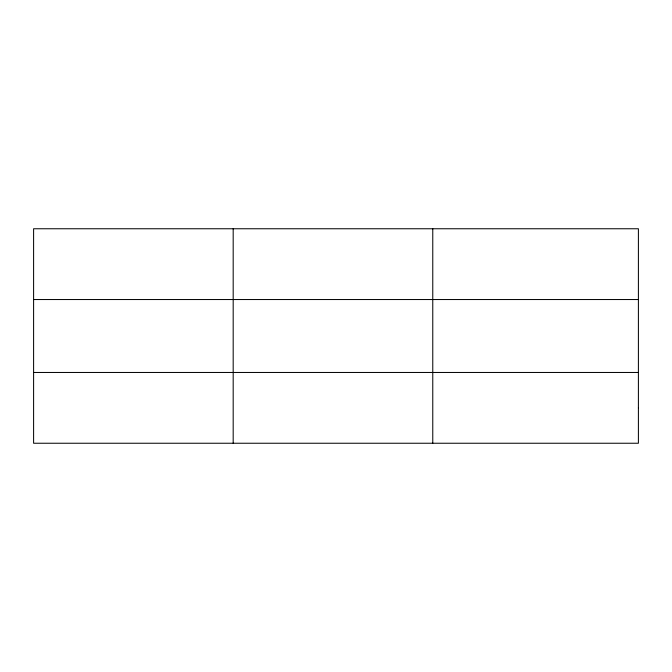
<?xml version="1.0" encoding="UTF-8"?>
<svg xmlns="http://www.w3.org/2000/svg" width="672" height="672" viewBox="0 0 672 672"><rect width="100%" height="100%" fill="white"/><g stroke="black" fill="none" stroke-linecap="round" stroke-linejoin="round"><path stroke-width="1.01" d="M233.184 228.757L233.184 443.243M432.768 228.757L432.768 443.243M33.6 299.536L638.4 299.536M33.6 372.464L638.4 372.464M638.4 407.854L638.4 443.243L33.6 443.243L33.6 228.757L638.4 228.757L638.4 407.854"/></g></svg>
